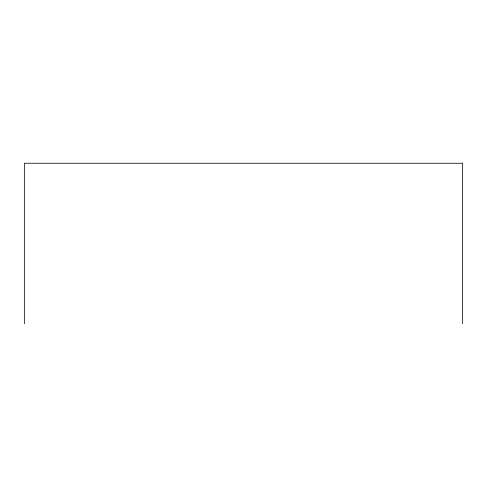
<?xml version="1.0" encoding="UTF-8"?>
<svg xmlns="http://www.w3.org/2000/svg" width="487" height="487" viewBox="0 0 487 487"><rect width="100%" height="100%" fill="white"/><g stroke="black" fill="none" stroke-linecap="round" stroke-linejoin="round"><path stroke-width="0.73" d="M462.65 323.739L462.65 163.261L24.35 163.261L24.35 323.739"/></g></svg>
